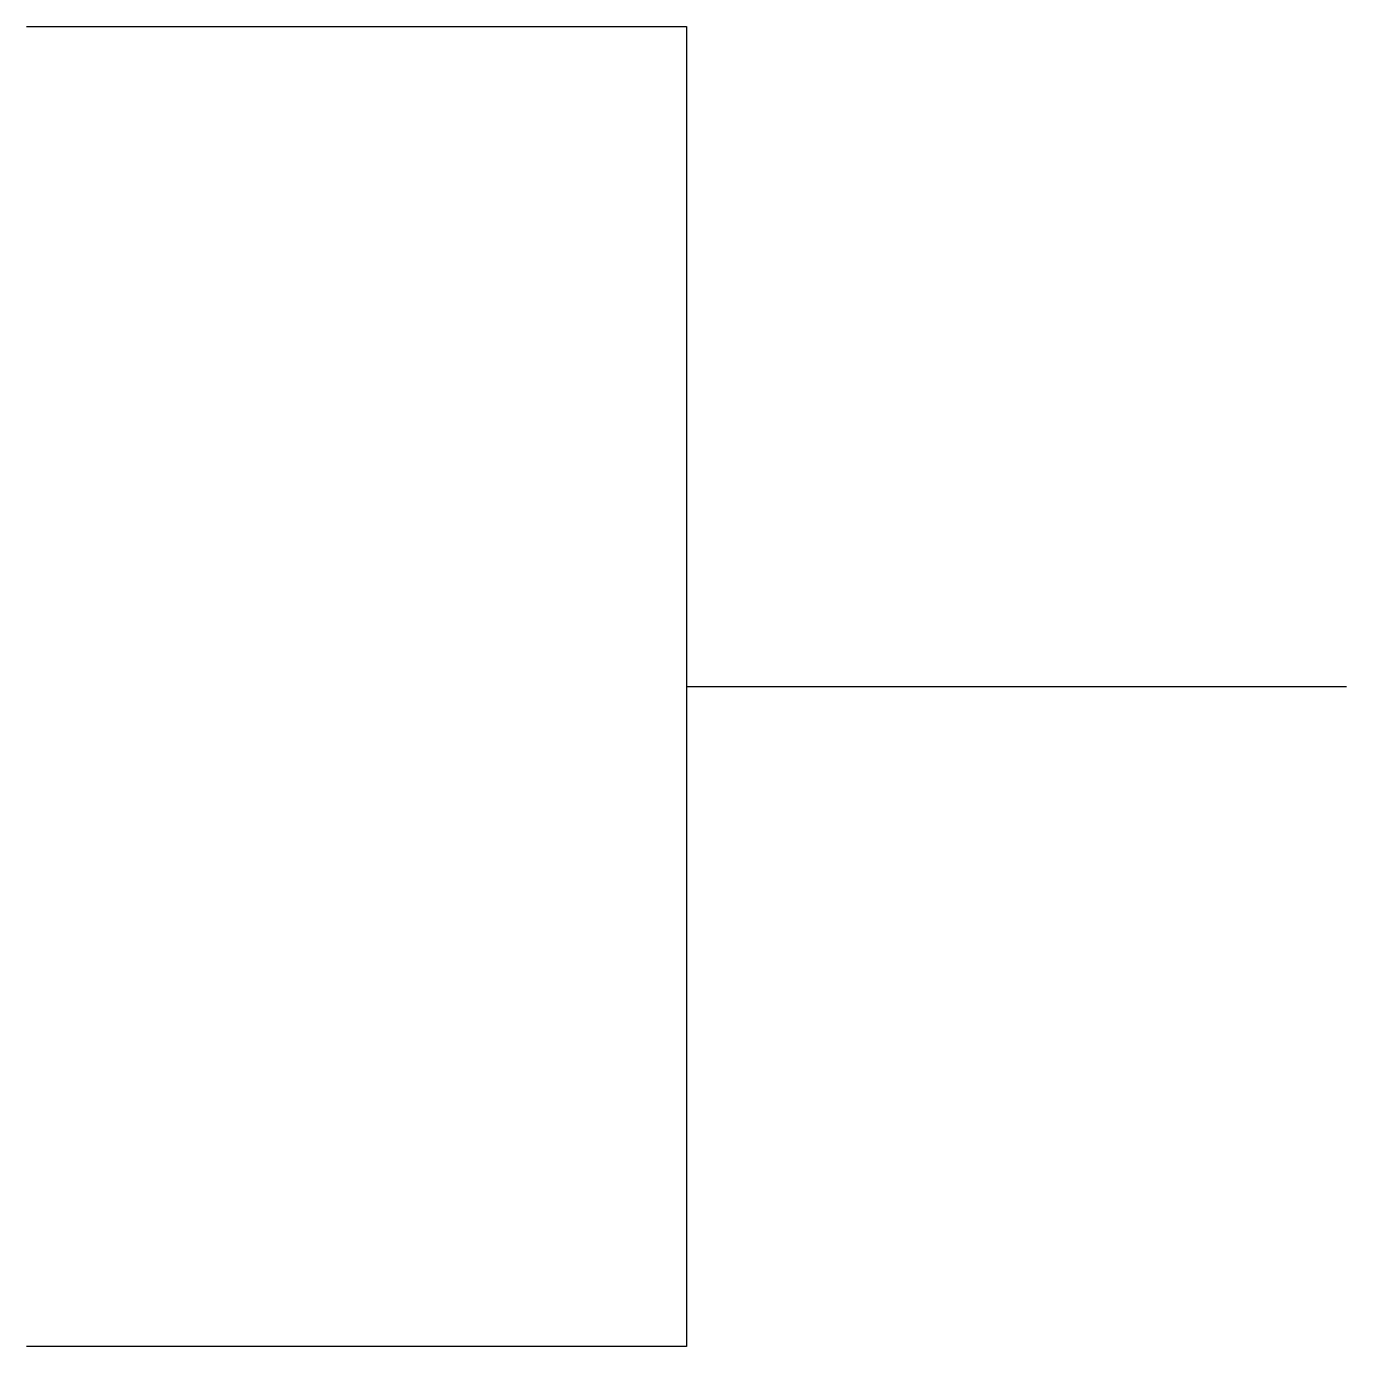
# Model space of a CAD drawing. Header units: millimetres. Extents: x -4 to 0, y -2 to 2.
import ezdxf

# ---------------------------------------------------------------- set-up
doc = ezdxf.new("R2010")
doc.units = ezdxf.units.MM

msp = doc.modelspace()

# ---------------------------------------------------------------- linework, layer by layer
at = {"transparency": 33554687}
for p, q in [((-4, 2), (-2, 2)), ((-2, 2), (-2, -2)), ((-2, 0), (0, 0)), ((-2, -2), (-4, -2))]:
    msp.add_line(p, q, dxfattribs=at)

doc.saveas('drawing.dxf')
